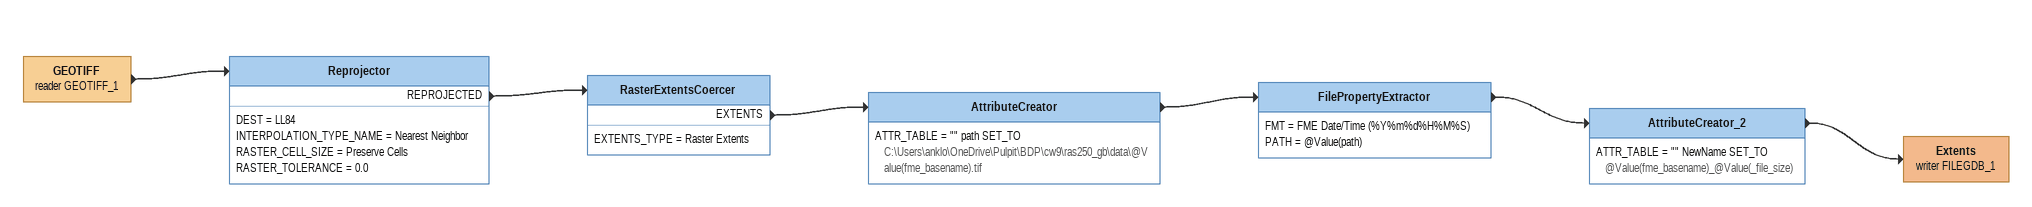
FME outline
GEOTIFF (reader GEOTIFF_1)
    -> Reprojector
Reprojector
    DEST = LL84
    INTERPOLATION_TYPE_NAME = Nearest Neighbor
    RASTER_CELL_SIZE = Preserve Cells
    RASTER_TOLERANCE = 0.0
    REPROJECTED -> RasterExtentsCoercer
RasterExtentsCoercer
    EXTENTS_TYPE = Raster Extents
    EXTENTS -> AttributeCreator
AttributeCreator
    ATTR_TABLE = "" path SET_TO C:\Users\anklo\OneDrive\Pulpit\BDP\cw9\ras250_gb\data\@Value(fme_basename).tif
    -> FilePropertyExtractor
FilePropertyExtractor
    FMT = FME Date/Time (%Y%m%d%H%M%S)
    PATH = @Value(path)
    -> AttributeCreator_2
AttributeCreator_2
    ATTR_TABLE = "" NewName SET_TO @Value(fme_basename)_@Value(_file_size)
    -> Extents (writer FILEGDB_1)
Extents (writer FILEGDB_1)
